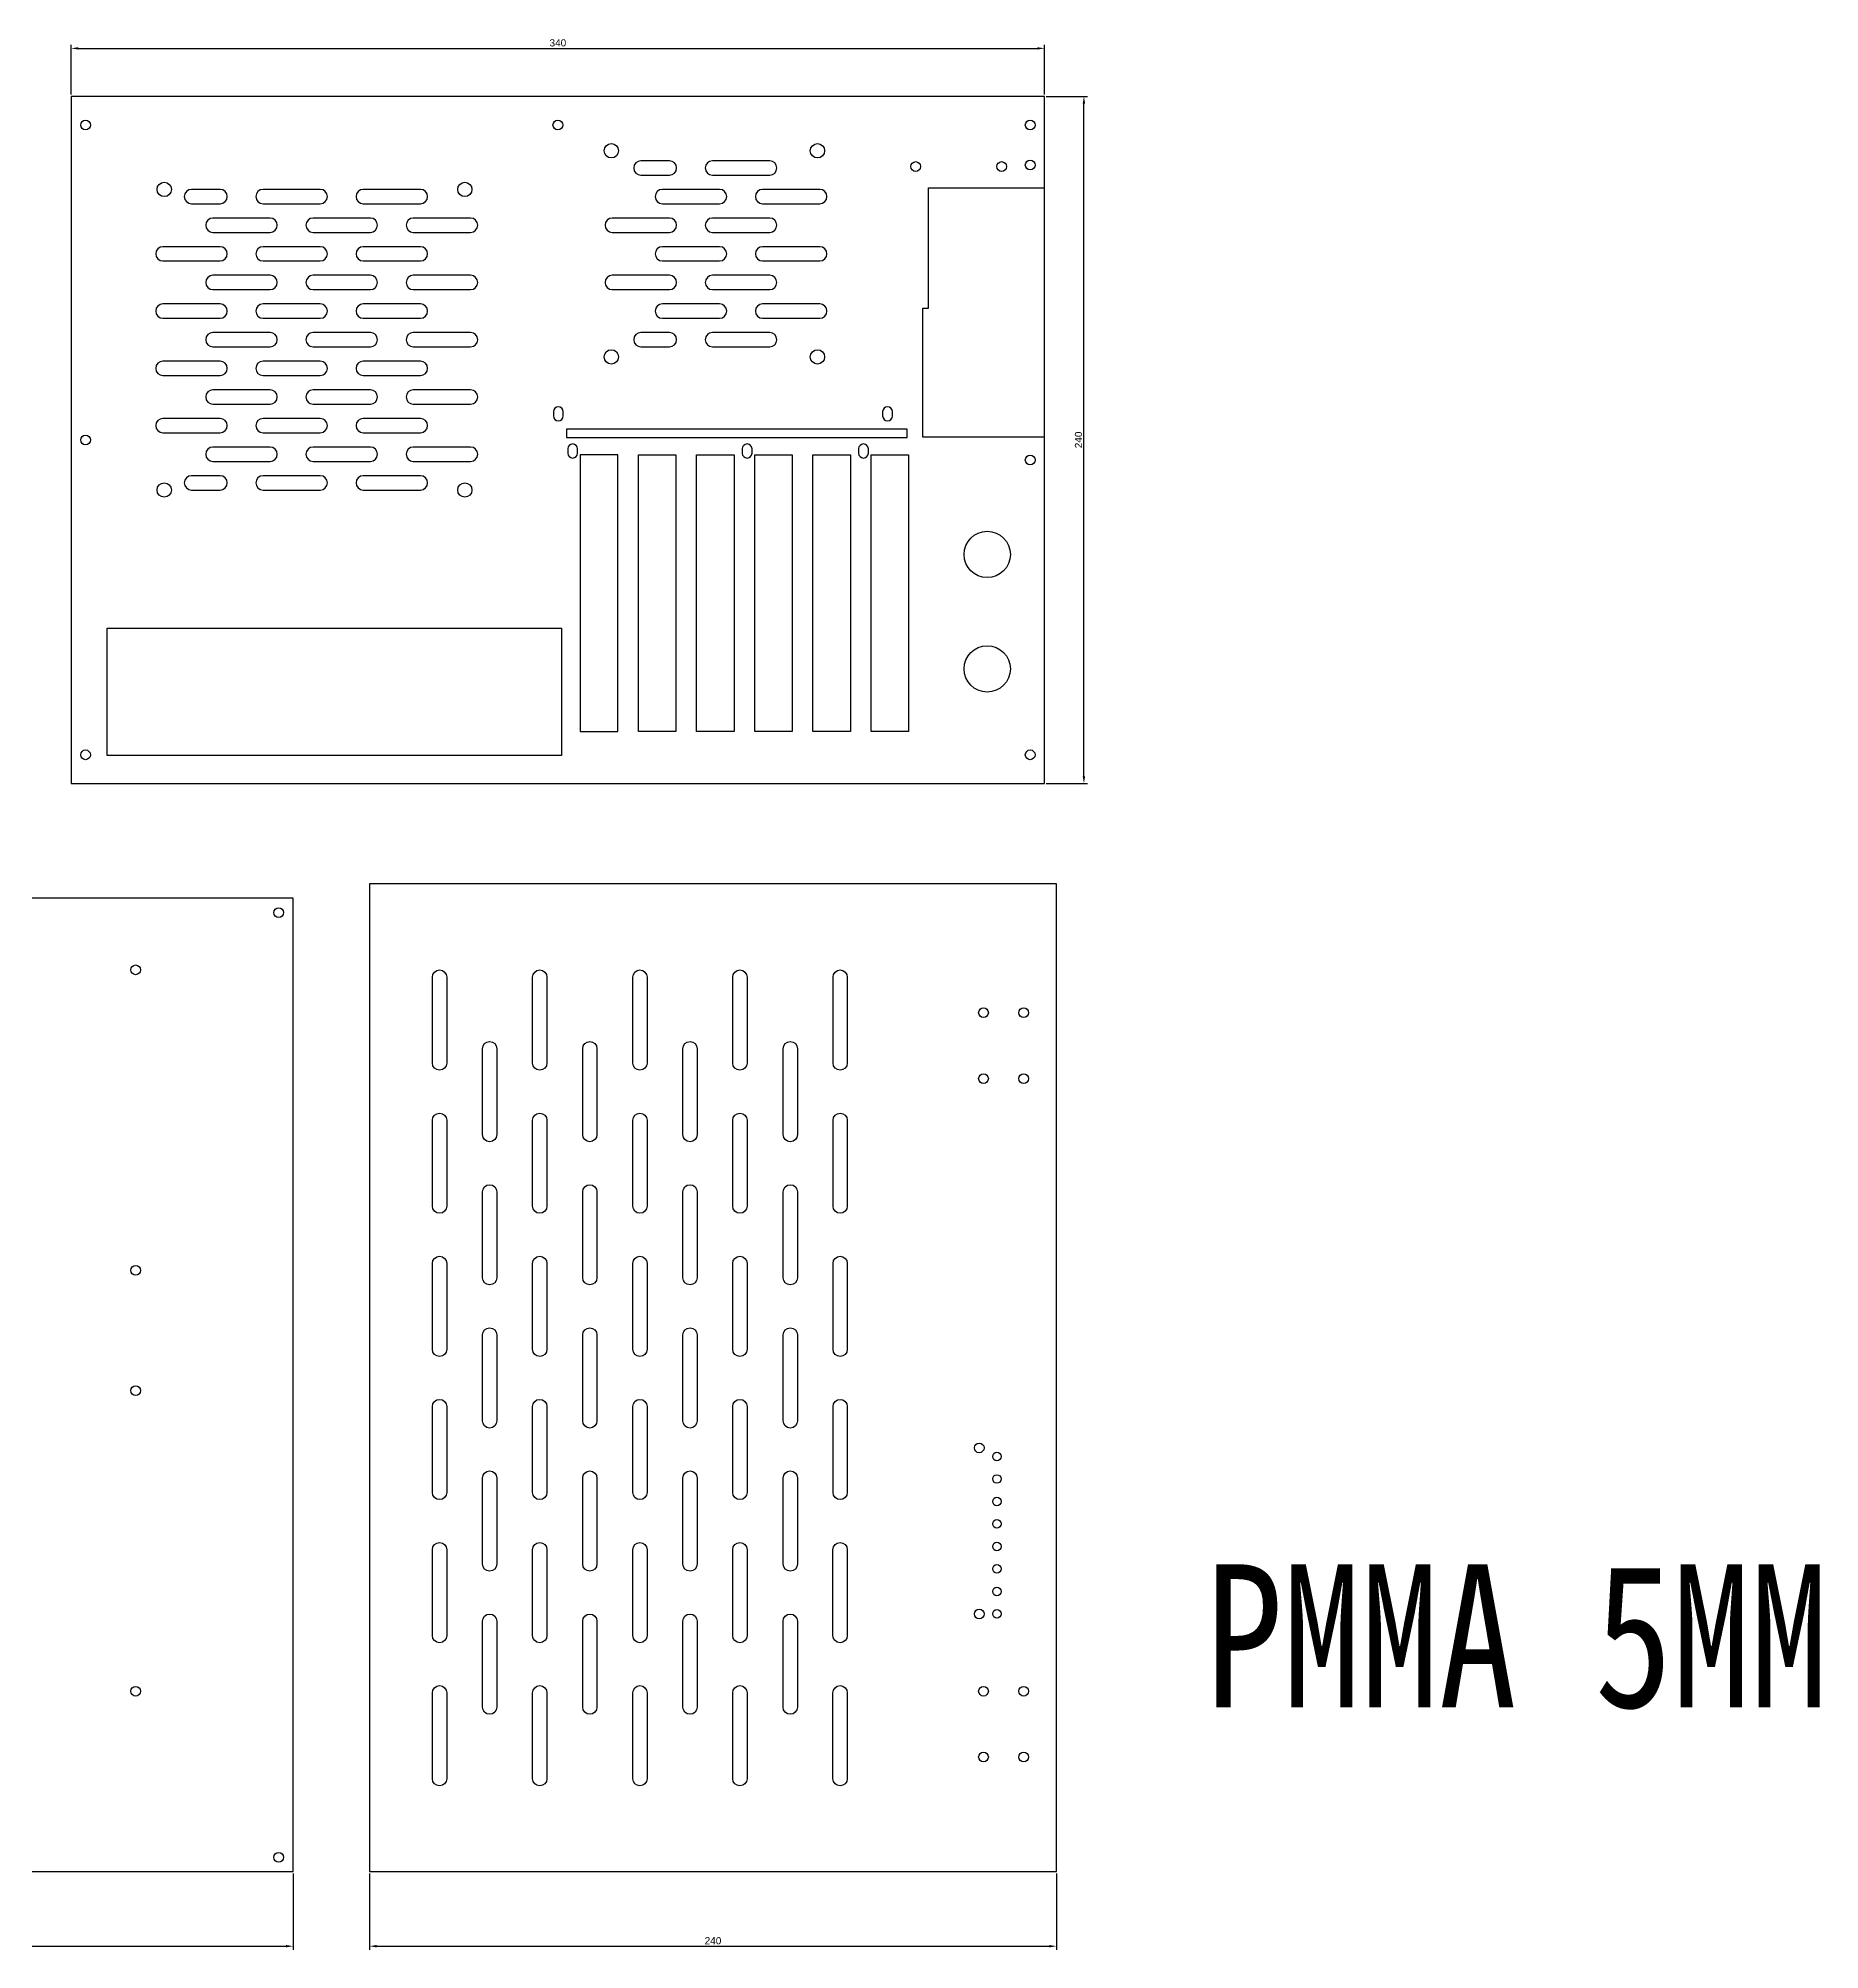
# Model space of a CAD drawing. Header units: millimetres. Extents: x 0 to 2450, y 62 to 809.
# Drawn here: x 530 to 1153, y 62 to 730 of the extents above; entities that cross this region are included whole.
import ezdxf

# ---------------------------------------------------------------- set-up
doc = ezdxf.new("R2010")
doc.units = ezdxf.units.MM
for name, color, linetype in [('LED指示灯拓展卡', 170, 'Continuous'), ('主板IO', 4, 'Continuous'), ('六面螺母开孔', 212, 'Continuous'), ('扩展卡开孔', 212, 'Continuous'), ('硬盘托架开孔', 7, 'Continuous')]:
    doc.layers.add(name, color=color, linetype=linetype)
doc.styles.add('gbenor', font='gbenor.shx', dxfattribs={"width": 0.8, "bigfont": 'gbcbig.shx'})
doc.styles.get("Standard").update_dxf_attribs({"font": 'arial.ttf'})
doc.dimstyles.new('ISO-25', dxfattribs={"dimtxt": 2.5, "dimasz": 2.5, "dimexe": 1.25, "dimexo": 0.625, "dimtad": 1, "dimtxsty": 'Standard', "dimcen": 2.5, "dimadec": 0, "dimazin": 0, "dimtfac": 1, "dimtmove": 0, "dimatfit": 3, "dimfxl": 1, "dimarcsym": 0})

# ---------------------------------------------------------------- blocks, each defined once
blk = doc.blocks.new('*D22')
at = {"color": 0, "lineweight": -2, "transparency": 16777216}
for p, q in [((319.29, 88.68), (319.29, 61.98)), ((619.29, 88.68), (619.29, 61.98)), ((321.79, 63.23), (616.79, 63.23))]:
    blk.add_line(p, q, dxfattribs=at)
at = {"color": 0, "transparency": 16777216}
for points in [[(321.79, 63.65), (321.79, 62.81), (319.29, 63.23)], [(616.79, 63.65), (616.79, 62.81), (619.29, 63.23)]]:
    blk.add_solid(points, dxfattribs=at)
at = {"layer": 'Defpoints', "color": 0, "transparency": 16777216}
for p in [(319.29, 89.3), (619.29, 89.3), (619.29, 63.23)]:
    blk.add_point(p, dxfattribs=at)
at = {"color": 0, "transparency": 16777216, "insert": (469.29, 65.13), "char_height": 2.5, "attachment_point": 5}
blk.add_mtext('300', dxfattribs=at)
blk = doc.blocks.new('*D23')
at = {"color": 0, "lineweight": -2, "transparency": 16777216}
for p, q in [((645.99, 88.68), (645.99, 61.98)), ((885.99, 88.68), (885.99, 61.98)), ((648.49, 63.23), (883.49, 63.23))]:
    blk.add_line(p, q, dxfattribs=at)
at = {"color": 0, "transparency": 16777216}
for points in [[(648.49, 63.65), (648.49, 62.81), (645.99, 63.23)], [(883.49, 63.65), (883.49, 62.81), (885.99, 63.23)]]:
    blk.add_solid(points, dxfattribs=at)
at = {"layer": 'Defpoints', "color": 0, "transparency": 16777216}
for p in [(645.99, 89.3), (885.99, 89.3), (885.99, 63.23)]:
    blk.add_point(p, dxfattribs=at)
at = {"color": 0, "transparency": 16777216, "insert": (765.99, 65.13), "char_height": 2.5, "attachment_point": 5}
blk.add_mtext('240', dxfattribs=at)
blk = doc.blocks.new('*D24')
at = {"color": 0, "lineweight": -2, "transparency": 16777216}
for p, q in [((882.42, 709.41), (896.82, 709.41)), ((895.57, 471.91), (895.57, 706.91)), ((882.42, 469.41), (896.82, 469.41))]:
    blk.add_line(p, q, dxfattribs=at)
at = {"color": 0, "transparency": 16777216}
for points in [[(895.15, 706.91), (895.99, 706.91), (895.57, 709.41)], [(895.15, 471.91), (895.99, 471.91), (895.57, 469.41)]]:
    blk.add_solid(points, dxfattribs=at)
at = {"layer": 'Defpoints', "color": 0, "transparency": 16777216}
for p in [(881.8, 709.41), (895.57, 709.41), (881.8, 469.41)]:
    blk.add_point(p, dxfattribs=at)
at = {"color": 0, "transparency": 16777216, "insert": (893.67, 589.41), "char_height": 2.5, "attachment_point": 5, "rotation": 90}
blk.add_mtext('240', dxfattribs=at)
blk = doc.blocks.new('*D25')
at = {"color": 0, "lineweight": -2, "transparency": 16777216}
for p, q in [((541.8, 710.04), (541.8, 727.44)), ((544.3, 726.19), (879.3, 726.19)), ((881.8, 710.04), (881.8, 727.44))]:
    blk.add_line(p, q, dxfattribs=at)
at = {"color": 0, "transparency": 16777216}
for points in [[(544.3, 726.6), (544.3, 725.77), (541.8, 726.19)], [(879.3, 726.6), (879.3, 725.77), (881.8, 726.19)]]:
    blk.add_solid(points, dxfattribs=at)
at = {"layer": 'Defpoints', "color": 0, "transparency": 16777216}
for p in [(881.8, 726.19), (541.8, 709.41), (881.8, 709.41)]:
    blk.add_point(p, dxfattribs=at)
at = {"color": 0, "transparency": 16777216, "insert": (711.8, 728.09), "char_height": 2.5, "attachment_point": 5}
blk.add_mtext('340', dxfattribs=at)
blk = doc.blocks.new('*U15')
blk.add_circle((0, 0), 1.5)
blk = doc.blocks.new('*U16')
at = {"layer": 'LED指示灯拓展卡', "color": 0, "linetype": 'ByBlock', "lineweight": -2, "transparency": 16777216}
for p in [(0, 54.999), (0, 47.142), (0, 39.285), (0, 31.428), (0, 23.571), (0, 15.714), (0, 7.857), (0, 0)]:
    blk.add_blockref('*U15', p, dxfattribs=at)

msp = doc.modelspace()

# ---------------------------------------------------------------- linework, layer by layer
for points in [[(881.796, 469.411), (881.796, 709.411), (541.796, 709.411), (541.796, 469.411)], [(833.801, 590.211), (833.801, 593.211), (714.801, 593.211), (714.801, 590.211)], [(645.988, 89.3), (885.988, 89.3), (885.988, 434.3), (645.988, 434.3)], [(319.285, 89.3), (619.285, 89.3), (619.285, 429.3), (319.285, 429.3)]]:
    msp.add_lwpolyline(points, close=True)
for points in [[(750.796, 681.911, 1), (750.796, 686.911), (740.796, 686.911, 1), (740.796, 681.911)], [(765.796, 681.911), (785.796, 681.911, 1), (785.796, 686.911), (765.796, 686.911, 1)], [(593.796, 671.911, 1), (593.796, 676.911), (583.796, 676.911, 1), (583.796, 671.911)], [(608.796, 671.911), (628.796, 671.911, 1), (628.796, 676.911), (608.796, 676.911, 1)], [(643.796, 671.911), (663.796, 671.911, 1), (663.796, 676.911), (643.796, 676.911, 1)], [(748.296, 671.911), (768.296, 671.911, 1), (768.296, 676.911), (748.296, 676.911, 1)], [(783.296, 671.911), (803.296, 671.911, 1), (803.296, 676.911), (783.296, 676.911, 1)], [(591.296, 661.911), (611.296, 661.911, 1), (611.296, 666.911), (591.296, 666.911, 1)], [(626.296, 661.911), (646.296, 661.911, 1), (646.296, 666.911), (626.296, 666.911, 1)], [(661.296, 661.911), (681.296, 661.911, 1), (681.296, 666.911), (661.296, 666.911, 1)], [(730.796, 661.911), (750.796, 661.911, 1), (750.796, 666.911), (730.796, 666.911, 1)], [(765.796, 661.911), (785.796, 661.911, 1), (785.796, 666.911), (765.796, 666.911, 1)], [(573.796, 651.911), (593.796, 651.911, 1), (593.796, 656.911), (573.796, 656.911, 1)], [(608.796, 651.911), (628.796, 651.911, 1), (628.796, 656.911), (608.796, 656.911, 1)], [(643.796, 651.911), (663.796, 651.911, 1), (663.796, 656.911), (643.796, 656.911, 1)], [(748.296, 651.911), (768.296, 651.911, 1), (768.296, 656.911), (748.296, 656.911, 1)], [(783.296, 651.911), (803.296, 651.911, 1), (803.296, 656.911), (783.296, 656.911, 1)], [(591.296, 641.911), (611.296, 641.911, 1), (611.296, 646.911), (591.296, 646.911, 1)], [(626.296, 641.911), (646.296, 641.911, 1), (646.296, 646.911), (626.296, 646.911, 1)], [(661.296, 641.911), (681.296, 641.911, 1), (681.296, 646.911), (661.296, 646.911, 1)], [(730.796, 641.911), (750.796, 641.911, 1), (750.796, 646.911), (730.796, 646.911, 1)], [(765.796, 641.911), (785.796, 641.911, 1), (785.796, 646.911), (765.796, 646.911, 1)], [(573.796, 631.911), (593.796, 631.911, 1), (593.796, 636.911), (573.796, 636.911, 1)], [(608.796, 631.911), (628.796, 631.911, 1), (628.796, 636.911), (608.796, 636.911, 1)], [(643.796, 631.911), (663.796, 631.911, 1), (663.796, 636.911), (643.796, 636.911, 1)], [(748.296, 631.911), (768.296, 631.911, 1), (768.296, 636.911), (748.296, 636.911, 1)], [(783.296, 631.911), (803.296, 631.911, 1), (803.296, 636.911), (783.296, 636.911, 1)], [(591.296, 621.911), (611.296, 621.911, 1), (611.296, 626.911), (591.296, 626.911, 1)], [(626.296, 621.911), (646.296, 621.911, 1), (646.296, 626.911), (626.296, 626.911, 1)], [(661.296, 621.911), (681.296, 621.911, 1), (681.296, 626.911), (661.296, 626.911, 1)], [(750.796, 621.911, 1), (750.796, 626.911), (740.796, 626.911, 1), (740.796, 621.911)], [(765.796, 621.911), (785.796, 621.911, 1), (785.796, 626.911), (765.796, 626.911, 1)], [(573.796, 611.911), (593.796, 611.911, 1), (593.796, 616.911), (573.796, 616.911, 1)], [(608.796, 611.911), (628.796, 611.911, 1), (628.796, 616.911), (608.796, 616.911, 1)], [(643.796, 611.911), (663.796, 611.911, 1), (663.796, 616.911), (643.796, 616.911, 1)], [(591.296, 601.911), (611.296, 601.911, 1), (611.296, 606.911), (591.296, 606.911, 1)], [(626.296, 601.911), (646.296, 601.911, 1), (646.296, 606.911), (626.296, 606.911, 1)], [(661.296, 601.911), (681.296, 601.911, 1), (681.296, 606.911), (661.296, 606.911, 1)], [(710.256, 599.291), (710.256, 597.791, 1), (713.656, 597.791), (713.656, 599.291, 1)], [(825.256, 599.291), (825.256, 597.791, 1), (828.656, 597.791), (828.656, 599.291, 1)], [(573.796, 591.911), (593.796, 591.911, 1), (593.796, 596.911), (573.796, 596.911, 1)], [(608.796, 591.911), (628.796, 591.911, 1), (628.796, 596.911), (608.796, 596.911, 1)], [(643.796, 591.911), (663.796, 591.911, 1), (663.796, 596.911), (643.796, 596.911, 1)], [(715.256, 586.291), (715.256, 584.791, 1), (718.656, 584.791), (718.656, 586.291, 1)], [(776.216, 586.291), (776.216, 584.791, 1), (779.616, 584.791), (779.616, 586.291, 1)], [(816.856, 586.291), (816.856, 584.791, 1), (820.256, 584.791), (820.256, 586.291, 1)], [(591.296, 581.911), (611.296, 581.911, 1), (611.296, 586.911), (591.296, 586.911, 1)], [(626.296, 581.911), (646.296, 581.911, 1), (646.296, 586.911), (626.296, 586.911, 1)], [(661.296, 581.911), (681.296, 581.911, 1), (681.296, 586.911), (661.296, 586.911, 1)], [(593.796, 571.911, 1), (593.796, 576.911), (583.796, 576.911, 1), (583.796, 571.911)], [(608.796, 571.911), (628.796, 571.911, 1), (628.796, 576.911), (608.796, 576.911, 1)], [(643.796, 571.911), (663.796, 571.911, 1), (663.796, 576.911), (643.796, 576.911, 1)], [(672.965, 401.745), (672.965, 371.745, -1), (667.965, 371.745), (667.965, 401.745, -1)], [(707.965, 401.745), (707.965, 371.745, -1), (702.965, 371.745), (702.965, 401.745, -1)], [(742.965, 401.745), (742.965, 371.745, -1), (737.965, 371.745), (737.965, 401.745, -1)], [(777.885, 401.744), (777.885, 371.744, -1), (772.885, 371.744), (772.885, 401.744, -1)], [(812.911, 401.74), (812.911, 371.74, -1), (807.911, 371.74), (807.911, 401.74, -1)], [(690.465, 376.745), (690.465, 346.745, -1), (685.465, 346.745), (685.465, 376.745, -1)], [(725.465, 376.745), (725.465, 346.745, -1), (720.465, 346.745), (720.465, 376.745, -1)], [(760.465, 376.745), (760.465, 346.745, -1), (755.465, 346.745), (755.465, 376.745, -1)], [(795.491, 376.742), (795.491, 346.742, -1), (790.491, 346.742), (790.491, 376.742, -1)], [(672.965, 351.745), (672.965, 321.745, -1), (667.965, 321.745), (667.965, 351.745, -1)], [(707.965, 351.745), (707.965, 321.745, -1), (702.965, 321.745), (702.965, 351.745, -1)], [(742.965, 351.745), (742.965, 321.745, -1), (737.965, 321.745), (737.965, 351.745, -1)], [(777.885, 351.744), (777.885, 321.744, -1), (772.885, 321.744), (772.885, 351.744, -1)], [(812.911, 351.74), (812.911, 321.74, -1), (807.911, 321.74), (807.911, 351.74, -1)], [(690.465, 326.745), (690.465, 296.745, -1), (685.465, 296.745), (685.465, 326.745, -1)], [(725.465, 326.745), (725.465, 296.745, -1), (720.465, 296.745), (720.465, 326.745, -1)], [(760.465, 326.745), (760.465, 296.745, -1), (755.465, 296.745), (755.465, 326.745, -1)], [(795.491, 326.742), (795.491, 296.742, -1), (790.491, 296.742), (790.491, 326.742, -1)], [(672.965, 301.745), (672.965, 271.745, -1), (667.965, 271.745), (667.965, 301.745, -1)], [(707.965, 301.745), (707.965, 271.745, -1), (702.965, 271.745), (702.965, 301.745, -1)], [(742.965, 301.745), (742.965, 271.745, -1), (737.965, 271.745), (737.965, 301.745, -1)], [(777.885, 301.744), (777.885, 271.744, -1), (772.885, 271.744), (772.885, 301.744, -1)], [(812.911, 301.74), (812.911, 271.74, -1), (807.911, 271.74), (807.911, 301.74, -1)], [(690.465, 276.745), (690.465, 246.745, -1), (685.465, 246.745), (685.465, 276.745, -1)], [(725.465, 276.745), (725.465, 246.745, -1), (720.465, 246.745), (720.465, 276.745, -1)], [(760.465, 276.745), (760.465, 246.745, -1), (755.465, 246.745), (755.465, 276.745, -1)], [(795.491, 276.742), (795.491, 246.742, -1), (790.491, 246.742), (790.491, 276.742, -1)], [(672.965, 251.745), (672.965, 221.745, -1), (667.965, 221.745), (667.965, 251.745, -1)], [(707.965, 251.745), (707.965, 221.745, -1), (702.965, 221.745), (702.965, 251.745, -1)], [(742.965, 251.745), (742.965, 221.745, -1), (737.965, 221.745), (737.965, 251.745, -1)], [(777.885, 251.744), (777.885, 221.744, -1), (772.885, 221.744), (772.885, 251.744, -1)], [(812.911, 251.74), (812.911, 221.74, -1), (807.911, 221.74), (807.911, 251.74, -1)], [(690.465, 226.745), (690.465, 196.745, -1), (685.465, 196.745), (685.465, 226.745, -1)], [(725.465, 226.745), (725.465, 196.745, -1), (720.465, 196.745), (720.465, 226.745, -1)], [(760.465, 226.745), (760.465, 196.745, -1), (755.465, 196.745), (755.465, 226.745, -1)], [(795.491, 226.742), (795.491, 196.742, -1), (790.491, 196.742), (790.491, 226.742, -1)], [(672.965, 201.745), (672.965, 171.745, -1), (667.965, 171.745), (667.965, 201.745, -1)], [(707.965, 201.745), (707.965, 171.745, -1), (702.965, 171.745), (702.965, 201.745, -1)], [(742.965, 201.745), (742.965, 171.745, -1), (737.965, 171.745), (737.965, 201.745, -1)], [(777.885, 201.744), (777.885, 171.744, -1), (772.885, 171.744), (772.885, 201.744, -1)], [(812.885, 201.744), (812.885, 171.744, -1), (807.885, 171.744), (807.885, 201.744, -1)], [(690.465, 176.745), (690.465, 146.745, -1), (685.465, 146.745), (685.465, 176.745, -1)], [(725.465, 176.745), (725.465, 146.745, -1), (720.465, 146.745), (720.465, 176.745, -1)], [(760.465, 176.745), (760.465, 146.745, -1), (755.465, 146.745), (755.465, 176.745, -1)], [(795.465, 176.745), (795.465, 146.745, -1), (790.465, 146.745), (790.465, 176.745, -1)], [(672.965, 151.745), (672.965, 121.745, -1), (667.965, 121.745), (667.965, 151.745, -1)], [(707.965, 151.745), (707.965, 121.745, -1), (702.965, 121.745), (702.965, 151.745, -1)], [(742.965, 151.745), (742.965, 121.745, -1), (737.965, 121.745), (737.965, 151.745, -1)], [(777.885, 151.744), (777.885, 121.744, -1), (772.885, 121.744), (772.885, 151.744, -1)], [(812.885, 151.744), (812.885, 121.744, -1), (807.885, 121.744), (807.885, 151.744, -1)]]:
    msp.add_lwpolyline(points, format="xyb", close=True)
msp.add_lwpolyline([(881.796, 590.411), (839.296, 590.411), (839.296, 635.411), (841.296, 635.411), (841.296, 677.411), (881.796, 677.411)])
for centre, radius in [((730.481, 690.42), 2.5), ((802.481, 690.42), 2.5), ((574.296, 676.911), 2.5), ((679.296, 676.911), 2.5), ((730.481, 618.411), 2.5), ((802.481, 618.411), 2.5), ((574.296, 571.911), 2.5), ((679.296, 571.911), 2.5), ((861.796, 549.411), 8.1), ((861.796, 509.411), 8.1)]:
    msp.add_circle(centre, radius)
at = {"layer": 'LED指示灯拓展卡'}
for centre in [(858.988, 237.3), (858.988, 179.3)]:
    msp.add_circle(centre, 1.7, dxfattribs=at)
at = {"layer": '主板IO'}
msp.add_lwpolyline([(713.106, 479.171), (554.356, 479.171), (554.356, 523.621), (713.106, 523.621)], close=True, dxfattribs=at)
at = {"layer": '六面螺母开孔'}
for centre in [(546.796, 699.411), (711.796, 699.411), (876.796, 699.411), (836.796, 684.911), (866.796, 684.911), (876.796, 685.411), (546.796, 589.411), (876.796, 582.411), (546.796, 479.411), (876.796, 479.411), (614.285, 424.3), (860.488, 389.3), (874.488, 389.3), (860.488, 366.3), (874.488, 366.3), (860.488, 152.3), (874.488, 152.3), (860.488, 129.3), (874.488, 129.3), (614.285, 94.3)]:
    msp.add_circle(centre, 1.7, dxfattribs=at)
at = {"layer": '扩展卡开孔'}
for points in [[(732.701, 584.211), (719.631, 584.211), (719.631, 487.601), (732.701, 487.601)], [(753.021, 487.601), (739.951, 487.601), (739.951, 584.211), (753.021, 584.211)], [(773.341, 487.601), (760.271, 487.601), (760.271, 584.211), (773.341, 584.211)], [(793.661, 487.601), (780.591, 487.601), (780.591, 584.211), (793.661, 584.211)], [(813.981, 487.601), (800.911, 487.601), (800.911, 584.211), (813.981, 584.211)], [(834.331, 487.601), (821.231, 487.601), (821.231, 584.211), (834.331, 584.211)]]:
    msp.add_lwpolyline(points, close=True, dxfattribs=at)
at = {"layer": '硬盘托架开孔'}
for centre in [(564.285, 404.3), (564.285, 299.3), (564.285, 257.3), (564.285, 152.3)]:
    msp.add_circle(centre, 1.7, dxfattribs=at)

# ---------------------------------------------------------------- block references
at = {"layer": 'LED指示灯拓展卡'}
msp.add_blockref('*U16', (865.188, 179.3), dxfattribs=at)

# ---------------------------------------------------------------- texts
at = {"insert": (937.874, 196.647), "char_height": 50, "width": 482.76932, "attachment_point": 1, "style": 'gbenor'}
msp.add_mtext('{\\fSimSun|b0|i0|c134|p0;PMMA 5MM}', dxfattribs=at)

# ---------------------------------------------------------------- dimensions: what is measured, and where the dimension line sits
for base, p1, angle, picture, middle in [((881.796, 726.186), (541.796, 709.411), 180, '*D25', (711.796, 726.186)), ((895.57, 709.411), (881.796, 469.411), 90, '*D24', (895.57, 589.411))]:
    dim = msp.add_linear_dim(base=base, p1=p1, p2=(881.796, 709.411), angle=angle, dimstyle='ISO-25', override={"dimfxl": 1.25})
    dim.commit()
    dim.dimension.update_dxf_attribs({"geometry": picture, "text_midpoint": middle, "dimtype": 160})
for base, p1, p2, picture, middle in [((619.285, 63.23), (319.285, 89.3), (619.285, 89.3), '*D22', (469.285, 63.23)), ((885.988, 63.23), (645.988, 89.3), (885.988, 89.3), '*D23', (765.988, 63.23))]:
    dim = msp.add_linear_dim(base=base, p1=p1, p2=p2, dimstyle='ISO-25', override={"dimfxl": 1.25})
    dim.commit()
    dim.dimension.update_dxf_attribs({"geometry": picture, "text_midpoint": middle, "dimtype": 160})

doc.saveas('drawing.dxf')
